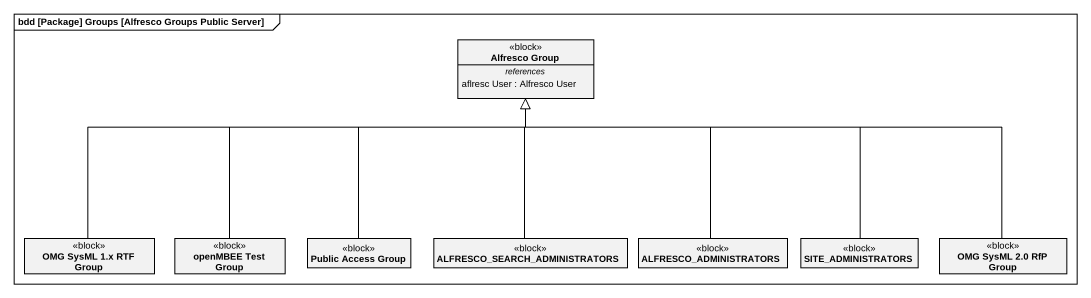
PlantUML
@startuml
mainframe bdd [Package] Groups [Alfresco Groups Public Server]
hide circle
hide empty members
class "Alfresco Group" as Alfresco_Group <<block>> {
  -- references --
  aflresc User : Alfresco User
}
class "OMG SysML 1.x RTF Group" as OMG_SysML_1_x_RTF_Group <<block>>
class "openMBEE Test Group" as openMBEE_Test_Group <<block>>
class "Public Access Group" as Public_Access_Group <<block>>
class "ALFRESCO_SEARCH_ADMINISTRATORS" as ALFRESCO_SEARCH <<block>>
class ALFRESCO_ADMINISTRATORS <<block>>
class SITE_ADMINISTRATORS <<block>>
class "OMG SysML 2.0 RfP Group" as OMG_SysML_2_0_RfP_Group <<block>>
OMG_SysML_1_x_RTF_Group -right-|> Alfresco_Group
openMBEE_Test_Group -up-|> Alfresco_Group
Public_Access_Group -up-|> Alfresco_Group
ALFRESCO_SEARCH -up-|> Alfresco_Group
ALFRESCO_ADMINISTRATORS -up-|> Alfresco_Group
SITE_ADMINISTRATORS -left-|> Alfresco_Group
OMG_SysML_2_0_RfP_Group -left-|> Alfresco_Group
@enduml
